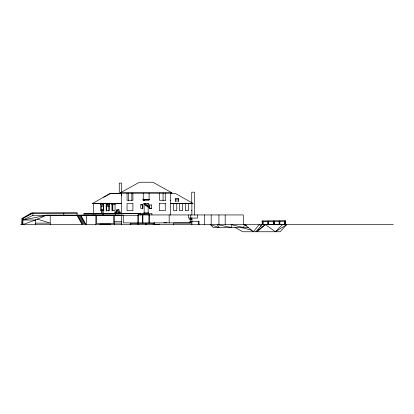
<?xml version="1.0" encoding="UTF-8"?>
<svg xmlns="http://www.w3.org/2000/svg" width="414" height="414" viewBox="0 0 414 414"><rect width="100%" height="100%" fill="white"/><g stroke="black" fill="none" stroke-linecap="round" stroke-linejoin="round"><path stroke-width="0.62" d="M118.958 213.872L118.958 210.069M120.293 213.872L84.761 213.971L84.803 213.676M21.895 224.595L21.895 218.551L22.858 218.551L22.858 220.015L32.872 215.43L32.872 212.993L22.858 218.551L21.895 223.13L22.873 223.13L22.873 224.595L35.449 220.015L45.933 215.43L45.933 215.14M262.429 224.398L255.857 231.757L265.353 224.595L275.455 231.757L286.711 224.595L280.149 231.757L242.718 231.757L235.028 227.4M275.455 231.757L282.41 224.595M257.125 231.757L265.353 224.595M285.665 225.351L286.711 224.595M121.644 203.59L92.4 203.59L109.943 193.452L121.644 193.452M120.469 193.452L120.469 192.769L139.383 182.243L152.932 182.243L171.841 192.769L171.841 193.452M103.707 197.302L110.481 193.55L121.737 193.55L121.737 195.424M32.872 212.993L21.895 218.551L31.241 212.993L77.227 212.993L32.872 213.189M116.691 215.109L115.609 215.43L115.558 212.02M117.866 215.43L118.942 215.109M45.933 215.43L22.858 220.015L35.449 220.015M140.025 214.271L149.081 214.162L149.081 214.944M139.828 214.323L144.91 214.162M85.594 215.43L95.857 215.14L95.857 224.595M120.469 192.769L171.841 192.769M120.469 193.157L171.841 193.157M170.671 193.452L175.35 193.452L193.043 203.393L170.671 203.59M175.401 199.165L178.713 199.165M149.345 199.3L143.182 199.3L144.621 200.578M149.345 199.641L143.182 199.641L144.139 200.495M165.61 200.272L159.411 200.272L159.411 193.157M170.133 200.272L170.671 200.272M175.401 201.038L178.713 201.028M92.4 203.393L121.644 203.393M170.671 203.393L193.043 203.393M173.088 203.491L176.866 203.491M179.381 203.491L182.527 203.491M185.042 203.491L188.82 203.491M100.53 203.538L103.743 203.538M106.315 203.538L109.529 203.538M111.454 203.538L115.309 203.538M144.072 203.59L148.372 203.59M159.276 203.59L165.662 203.59M143.917 203.879L144.89 203.879L144.89 204.614L145.863 204.614L145.863 205.344L146.841 205.344L146.841 206.074L147.814 206.074L147.814 206.803M100.53 204.366L103.743 204.366M106.315 204.366L109.529 204.366M111.454 204.366L115.309 204.366M140.522 204.759L142.726 204.759M103.898 205.101L101.461 205.101L101.461 210.855M106.336 205.101L108.773 205.101L108.773 210.855M142.406 205.391L142.695 205.391M101.533 206.219L103.464 206.219M106.036 206.219L109.249 206.219M149.764 208.268L151.54 208.268M101.689 210.705L100.442 210.705L100.442 203.59M191.335 210.705L191.873 210.705M116.758 212.02L114.807 212.02L116.758 212.216M118.337 212.02L120.283 212.02L118.482 212.216M143.694 212.848L148.657 212.848M83.949 213.872L140.279 213.676L83.949 213.676L83.99 215.43M138.271 214.944L243.313 214.944L243.313 224.595M45.726 215.14L113.746 215.14M93.569 215.332L121.737 215.332M32.872 215.43L138.587 215.43L138.587 213.872M190.217 218.504L190.994 218.504M190.217 219.234L192.117 219.234M114.28 221.345L121.644 221.345M191.873 221.278L199.046 221.278L199.046 224.595M190.217 221.816L192.117 221.816M163.799 222.742L167.018 222.742M191.873 222.986L173.642 222.986L173.642 224.595M35.449 223.13L50.223 223.13L37.291 219.125M114.28 223.084L121.644 223.084M154.443 223.715L130.415 223.715L130.415 224.595M20.7 224.595L393.3 224.595M248.767 227.519L213.267 227.519L210.343 224.595L219.089 227.519L217.195 224.595L231.483 227.519L231.105 224.595L243.453 227.519L244.679 224.595L246.754 225.894M241.103 227.462L252.126 230.324M145.102 203.6L148.455 206.115M149.273 206.731L149.764 207.098L149.764 208.677M143.663 203.791L148.455 207.383M261.187 226.189L259.205 224.595L253.342 231.757L244.721 224.595M147.498 203.481L148.455 204.33M22.858 218.551L22.873 224.595M285.727 224.595L261.984 224.595M285.536 221.133L285.51 224.398M285.215 221.133L285.194 224.398M285.111 221.133L285.111 224.398M279.89 221.133L279.869 224.398M279.548 221.133L279.528 224.398M279.471 221.133L279.471 224.398M279.108 221.133L279.129 224.398M274.249 221.133L274.249 224.398M274.228 221.133L274.228 224.398M273.908 221.133L273.804 224.398M273.488 221.133L273.488 224.398M273.463 221.133L273.463 224.398M268.608 221.133L268.582 224.398M268.246 221.133L268.267 224.398M268.184 221.133L268.184 224.398M267.822 221.133L267.842 224.398M262.626 221.133L262.6 224.398M262.543 224.398L262.497 221.133M262.202 221.133L262.181 224.398M225.185 214.944L225.185 224.595M218.939 214.944L218.939 224.595M211.197 214.944L211.197 224.595M204.625 214.944L204.625 224.595M198.296 221.278L198.296 224.595M197.504 214.944L197.504 218.064L188.463 218.064L188.463 214.944M194.456 215.063L194.456 192.184L191.729 192.184L191.729 202.653M191.873 203.59L191.873 215.047M191.873 217.816L191.873 224.595M190.782 214.944L190.782 218.064M190.217 217.95L190.217 222.887L123.248 222.887L123.248 214.928M189.876 218.566L189.876 219.803M189.876 221.656L189.876 222.887M188.463 203.59L188.463 210.705L185.343 210.705L185.343 203.59M182.61 203.59L182.61 210.705L179.495 210.705L179.495 203.59M178.713 201.483L178.713 198.466L175.401 198.466L175.401 201.483M176.762 203.59L176.762 210.705L173.642 210.705L173.642 203.59M170.671 193.157L170.671 214.944M169.16 214.861L169.16 222.887M165.264 193.157L165.264 200.272M165.264 203.59L165.264 210.705L159.411 210.705L159.411 203.59M163.069 193.157L163.069 200.567M159.804 224.595L153.956 224.595M159.219 224L159.219 224.398M154.541 224L154.541 224.398M154.443 222.458L154.443 224.595M153.806 223.4L153.806 224.595M153.273 223.374L153.273 224.595M151.907 214.944L151.907 213.484L140.403 213.484L140.403 214.944M149.273 204.801L149.273 208.532M149.325 214.809L149.325 222.887M149.081 193.157L149.081 200.272L143.234 200.272L143.234 193.157M148.885 214.861L148.885 222.887M148.155 203.59L148.155 212.848M146.302 223.374L146.302 224.595M145.764 223.374L145.764 224.595M144.16 203.59L144.16 212.848M143.182 199.103L143.182 200.764M143.084 199.3L143.084 199.641M142.892 214.861L142.892 222.887M142.406 204.759L142.406 208.558M142.452 214.923L142.452 222.887M140.191 213.872L140.191 214.944M138.602 223.374L138.602 224.595M138.504 214.845L138.504 222.887M138.064 223.374L138.064 224.595M137.821 214.845L137.821 222.887M132.899 193.157L132.899 200.272L127.051 200.272L127.051 193.157M131.828 193.157L131.828 200.567M130.757 223.374L130.757 224.595M130.219 223.374L130.219 224.595M128.511 193.157L128.511 200.567M121.897 213.872L121.897 215.43M121.644 192.117L121.644 183.117L119.253 183.117L119.253 193.716M121.644 193.157L121.644 213.681M121.644 215.037L121.644 224.595M120.158 212.216L120.158 213.872M118.911 214.897L118.911 215.332M117.385 210.069L117.385 213.872M116.603 210.069L116.603 213.872M115.061 203.59L115.061 210.705L111.94 210.705L111.94 203.59M114.937 212.216L114.937 213.872M114.28 214.985L114.28 224.595M113.746 215.383L113.746 223.472L96.395 223.472L96.395 215.383M112.82 204.366L112.82 210.819M112.525 204.366L112.525 210.819M110.481 224.595L110.481 224.109L99.955 224.109L99.955 224.595M109.312 203.59L109.312 210.705L106.191 210.705L106.191 203.59M106.972 204.542L106.972 205.587M106.631 207.295L106.631 211.052M103.748 210.069L103.748 213.872M103.557 203.59L103.609 210.172M103.314 204.366L103.314 210.172M103.081 213.645L103.081 215.43M102.129 209.877L102.17 213.971M101.508 210.069L101.466 213.676M93.569 203.59L93.569 214.074M86.329 215.14L86.329 224.595M85.631 224.595L85.631 223.669L81.511 223.669L81.511 222.742M85.108 223.669L85.108 222.742L80.989 222.742L80.989 221.816M84.58 222.742L84.58 221.816L80.461 221.816L80.461 220.89M84.058 221.816L84.058 220.89L79.938 220.89L79.938 219.963M83.53 220.89L83.53 219.963L79.416 219.963L79.416 219.037M83.007 219.963L83.007 219.037L78.888 219.037L78.888 218.111M82.479 219.037L82.479 218.111L78.365 218.111L78.365 217.184M82.039 223.669L82.039 224.595M81.956 218.111L81.956 217.184L77.956 217.184L77.956 216.258M81.548 217.184L81.548 216.258L77.428 216.258L77.428 215.14M81.025 215.14L81.025 216.258M77.087 213.189L77.087 215.43M63.792 213.189L63.792 215.43M50.223 215.14L50.223 224.595M35.449 219.694L35.449 224.595M132.899 203.59L127.051 203.59L127.051 210.705L132.899 210.705L132.899 203.59M142.892 204.951L140.744 204.951L140.744 208.366L142.892 208.366L142.892 204.951M151.565 204.951L149.423 204.951L149.423 208.366L151.565 208.366L151.565 204.951M103.878 209.877L101.378 210.069L103.878 209.877M119.087 209.877L116.474 210.069L119.087 209.877M285.639 220.988L262.078 221.133L285.639 220.988M284.77 224.398L284.77 221.133L284.749 224.398M262.962 224.398L262.962 221.133L262.942 224.398"/></g></svg>
